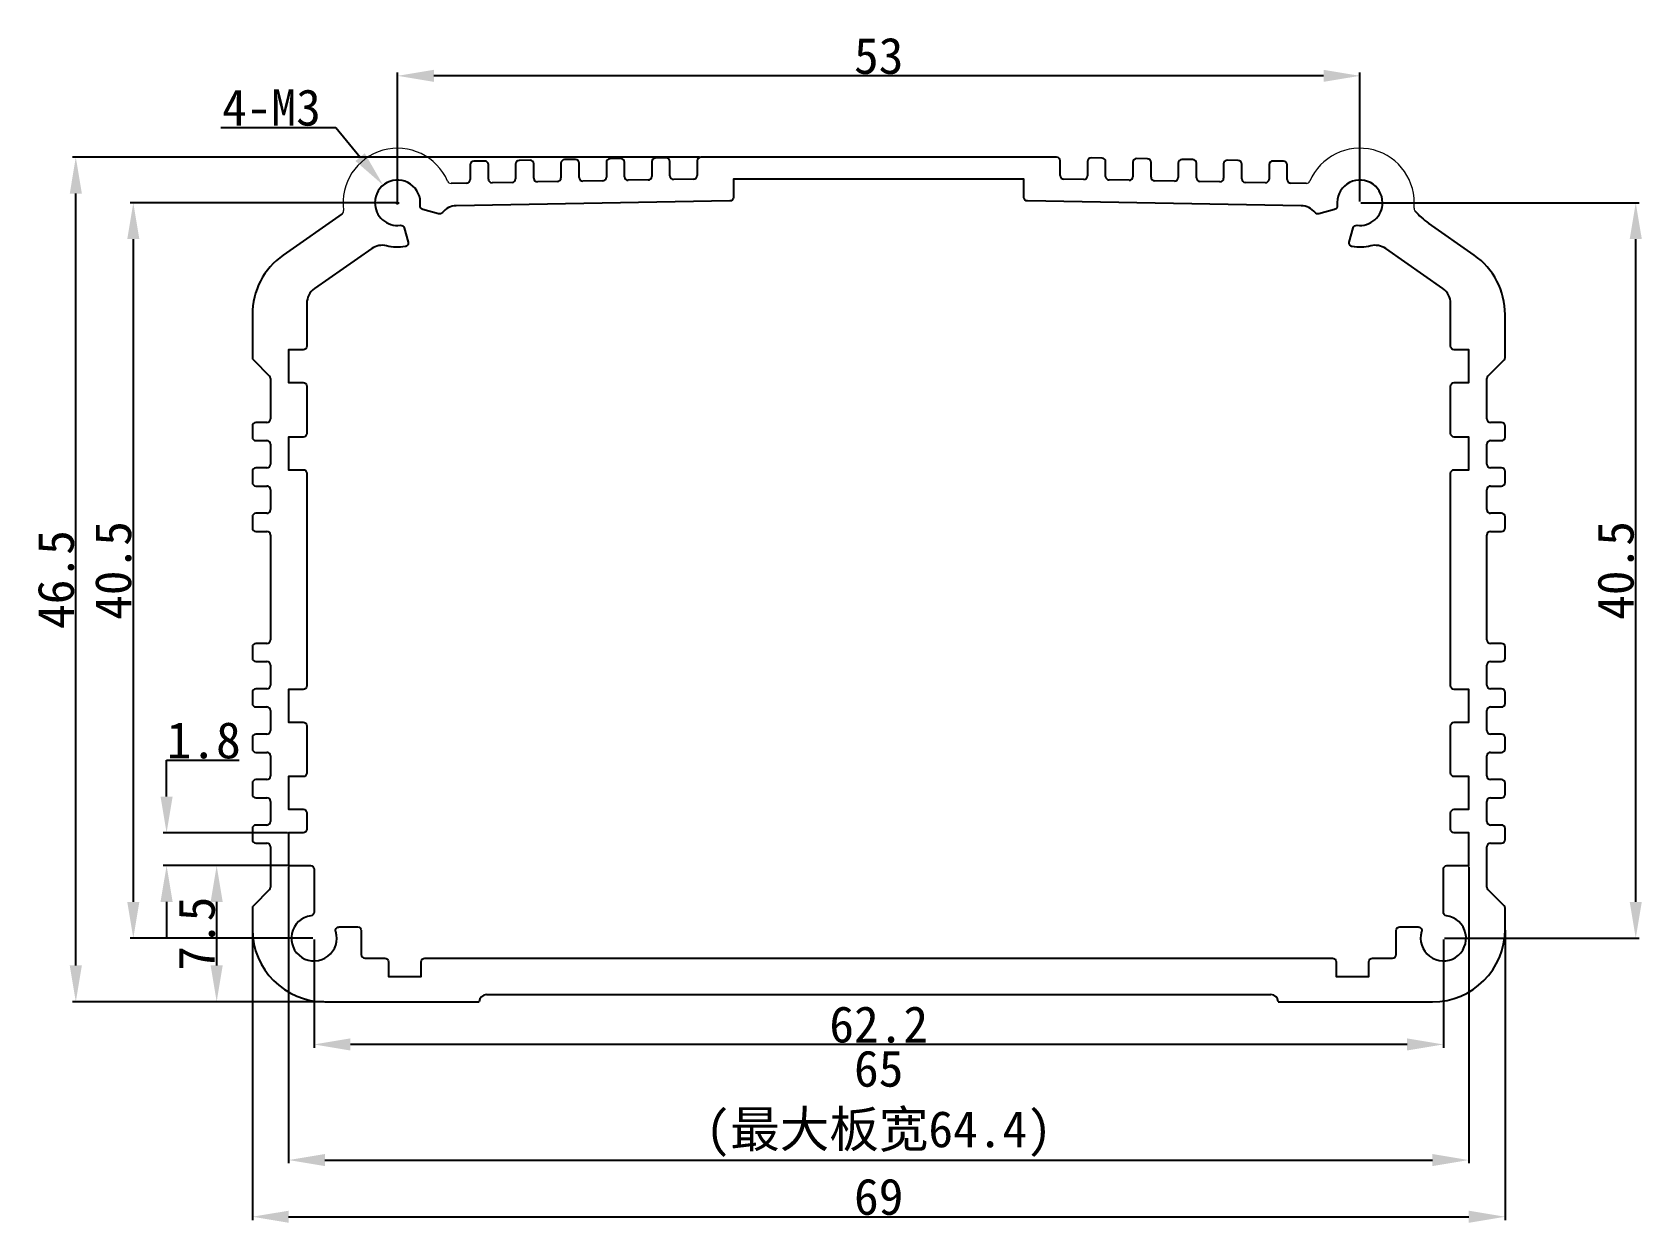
# Model space of a CAD drawing. Header units: inches. Extents: x 857 to 945.7, y 73.9 to 139.5.
import ezdxf

# ---------------------------------------------------------------- set-up
doc = ezdxf.new("R2010")
doc.units = ezdxf.units.IN
doc.header["$MEASUREMENT"] = 0
doc.header["$PDMODE"] = 3
for name, color, linetype, lineweight in [('1', 30, 'Continuous', 13), ('标注线', 7, 'Continuous', 13), ('粗实线', 7, 'Continuous', 25)]:
    doc.layers.add(name, color=color, linetype=linetype, lineweight=lineweight)
doc.styles.get("Standard").update_dxf_attribs({"font": 'simhei.ttf'})
doc.dimstyles.new('副本 Standard', dxfattribs={"dimtxt": 2, "dimasz": 2, "dimexe": 0.18, "dimexo": 0.0625, "dimgap": 0.09, "dimtad": 1, "dimtoh": 1, "dimdec": 7, "dimdsep": 46, "dimtxsty": 'Standard', "dimcen": 0.09, "dimadec": 0, "dimazin": 0, "dimtfac": 1, "dimtdec": 7, "dimtofl": 0, "dimtmove": 0, "dimatfit": 3, "dimfxl": 1, "dimtolj": 1, "dimtzin": 0, "dimarcsym": 0})

# ---------------------------------------------------------------- blocks, each defined once
blk = doc.blocks.new('*D15')
at = {"layer": '1', "color": 0, "lineweight": -2, "transparency": 16777216}
for p, q in [((871.16, 93.528), (871.16, 77.198)), ((936.16, 93.528), (936.16, 77.198)), ((873.16, 77.378), (934.16, 77.378))]:
    blk.add_line(p, q, dxfattribs=at)
at = {"layer": '1', "color": 0, "transparency": 16777216}
for points in [[(873.16, 77.711), (873.16, 77.044), (871.16, 77.378)], [(934.16, 77.711), (934.16, 77.044), (936.16, 77.378)]]:
    blk.add_solid(points, dxfattribs=at)
at = {"layer": 'Defpoints', "color": 0, "transparency": 16777216}
for p in [(871.16, 93.591), (936.16, 93.591), (936.16, 77.378)]:
    blk.add_point(p, dxfattribs=at)
at = {"layer": '1', "color": 0, "transparency": 16777216, "insert": (903.66, 80.483), "char_height": 2, "attachment_point": 5}
blk.add_mtext('\\A1;65\\P(最大板宽64.4)', dxfattribs=at)
blk = doc.blocks.new('*D50')
at = {"layer": 'Defpoints', "color": 0, "transparency": 16777216}
for p in [(869.16, 90.091), (938.16, 90.091), (938.16, 74.256)]:
    blk.add_point(p, dxfattribs=at)
at = {"layer": '标注线', "color": 0, "lineweight": -2, "transparency": 16777216}
for p, q in [((869.16, 90.028), (869.16, 74.076)), ((938.16, 90.028), (938.16, 74.076)), ((871.16, 74.256), (936.16, 74.256))]:
    blk.add_line(p, q, dxfattribs=at)
at = {"layer": '标注线', "color": 0, "transparency": 16777216}
for points in [[(871.16, 74.589), (871.16, 73.923), (869.16, 74.256)], [(936.16, 74.589), (936.16, 73.923), (938.16, 74.256)]]:
    blk.add_solid(points, dxfattribs=at)
at = {"layer": '标注线', "color": 0, "transparency": 16777216, "insert": (903.66, 75.346), "char_height": 2, "attachment_point": 5}
blk.add_mtext('\\A1;69', dxfattribs=at)
blk = doc.blocks.new('*D51')
at = {"layer": 'Defpoints', "color": 0, "transparency": 16777216}
for p in [(867.195, 93.591), (871.16, 93.591), (873.16, 86.091)]:
    blk.add_point(p, dxfattribs=at)
at = {"layer": '标注线', "color": 0, "lineweight": -2, "transparency": 16777216}
for p, q in [((871.097, 93.591), (867.015, 93.591)), ((867.195, 88.091), (867.195, 91.591)), ((873.097, 86.091), (867.015, 86.091))]:
    blk.add_line(p, q, dxfattribs=at)
at = {"layer": '标注线', "color": 0, "transparency": 16777216}
for points in [[(866.862, 91.591), (867.528, 91.591), (867.195, 93.591)], [(866.862, 88.091), (867.528, 88.091), (867.195, 86.091)]]:
    blk.add_solid(points, dxfattribs=at)
at = {"layer": '标注线', "color": 0, "transparency": 16777216, "insert": (866.105, 89.841), "char_height": 2, "attachment_point": 5, "rotation": 90}
blk.add_mtext('\\A1;7.5', dxfattribs=at)
blk = doc.blocks.new('*D52')
at = {"layer": 'Defpoints', "color": 0, "transparency": 16777216}
for p in [(864.437, 95.391), (871.16, 95.391), (871.16, 93.591)]:
    blk.add_point(p, dxfattribs=at)
at = {"layer": '标注线', "color": 0, "lineweight": -2, "transparency": 16777216}
for p, q in [((864.437, 97.391), (864.437, 99.391)), ((864.437, 99.391), (868.437, 99.391)), ((871.097, 95.391), (864.257, 95.391)), ((871.097, 93.591), (864.257, 93.591)), ((864.437, 91.591), (864.437, 89.591))]:
    blk.add_line(p, q, dxfattribs=at)
at = {"layer": '标注线', "color": 0, "transparency": 16777216}
for points in [[(864.103, 97.391), (864.77, 97.391), (864.437, 95.391)], [(864.103, 91.591), (864.77, 91.591), (864.437, 93.591)]]:
    blk.add_solid(points, dxfattribs=at)
at = {"layer": '标注线', "color": 0, "transparency": 16777216, "insert": (866.482, 100.481), "char_height": 2, "attachment_point": 5}
blk.add_mtext('\\A1;1.8', dxfattribs=at)
blk = doc.blocks.new('*D53')
at = {"layer": 'Defpoints', "color": 0, "transparency": 16777216}
for p in [(859.436, 132.591), (893.86, 132.591), (873.16, 86.091)]:
    blk.add_point(p, dxfattribs=at)
at = {"layer": '标注线', "color": 0, "lineweight": -2, "transparency": 16777216}
for p, q in [((893.797, 132.591), (859.256, 132.591)), ((859.436, 88.091), (859.436, 130.591)), ((873.097, 86.091), (859.256, 86.091))]:
    blk.add_line(p, q, dxfattribs=at)
at = {"layer": '标注线', "color": 0, "transparency": 16777216}
for points in [[(859.103, 130.591), (859.77, 130.591), (859.436, 132.591)], [(859.103, 88.091), (859.77, 88.091), (859.436, 86.091)]]:
    blk.add_solid(points, dxfattribs=at)
at = {"layer": '标注线', "color": 0, "transparency": 16777216, "insert": (858.346, 109.341), "char_height": 2, "attachment_point": 5, "rotation": 90}
blk.add_mtext('\\A1;46.5', dxfattribs=at)
blk = doc.blocks.new('*D68')
at = {"layer": 'Defpoints', "color": 0, "transparency": 16777216}
for p in [(876.366, 131.056), (877.16, 130.091)]:
    blk.add_point(p, dxfattribs=at)
at = {"layer": '标注线', "color": 0, "lineweight": -2, "transparency": 16777216}
for p, q in [((867.425, 134.232), (873.757, 134.232)), ((873.757, 134.232), (875.096, 132.602)), ((877.07, 130.091), (877.25, 130.091)), ((877.16, 130.001), (877.16, 130.181))]:
    blk.add_line(p, q, dxfattribs=at)
at = {"layer": '标注线', "color": 0, "transparency": 16777216}
blk.add_solid([(875.354, 132.813), (874.839, 132.39), (876.366, 131.056)], dxfattribs=at)
at = {"layer": '标注线', "color": 0, "transparency": 16777216, "insert": (870.212, 135.322), "char_height": 2, "attachment_point": 5}
blk.add_mtext('\\A1;4-M3', dxfattribs=at)
blk = doc.blocks.new('*D69')
at = {"layer": 'Defpoints', "color": 0, "transparency": 16777216}
for p in [(872.56, 89.591), (934.76, 89.591), (872.56, 83.744)]:
    blk.add_point(p, dxfattribs=at)
at = {"layer": '标注线', "color": 0, "lineweight": -2, "transparency": 16777216}
for p, q in [((872.56, 89.528), (872.56, 83.564)), ((934.76, 89.528), (934.76, 83.564)), ((932.76, 83.744), (874.56, 83.744))]:
    blk.add_line(p, q, dxfattribs=at)
at = {"layer": '标注线', "color": 0, "transparency": 16777216}
for points in [[(874.56, 84.077), (874.56, 83.41), (872.56, 83.744)], [(932.76, 84.077), (932.76, 83.41), (934.76, 83.744)]]:
    blk.add_solid(points, dxfattribs=at)
at = {"layer": '标注线', "color": 0, "transparency": 16777216, "insert": (903.66, 84.834), "char_height": 2, "attachment_point": 5}
blk.add_mtext('\\A1;62.2', dxfattribs=at)
blk = doc.blocks.new('*D70')
at = {"layer": 'Defpoints', "color": 0, "transparency": 16777216}
for p in [(877.16, 137.078), (877.16, 130.001), (930.16, 130.091)]:
    blk.add_point(p, dxfattribs=at)
at = {"layer": '标注线', "color": 0, "lineweight": -2, "transparency": 16777216}
for p, q in [((877.16, 130.063), (877.16, 137.258)), ((928.16, 137.078), (879.16, 137.078)), ((930.16, 130.153), (930.16, 137.258))]:
    blk.add_line(p, q, dxfattribs=at)
at = {"layer": '标注线', "color": 0, "transparency": 16777216}
for points in [[(879.16, 137.411), (879.16, 136.745), (877.16, 137.078)], [(928.16, 137.411), (928.16, 136.745), (930.16, 137.078)]]:
    blk.add_solid(points, dxfattribs=at)
at = {"layer": '标注线', "color": 0, "transparency": 16777216, "insert": (903.66, 138.168), "char_height": 2, "attachment_point": 5}
blk.add_mtext('\\A1;53', dxfattribs=at)
blk = doc.blocks.new('*D71')
at = {"layer": 'Defpoints', "color": 0, "transparency": 16777216}
for p in [(930.16, 130.091), (945.357, 130.091), (934.76, 89.591)]:
    blk.add_point(p, dxfattribs=at)
at = {"layer": '标注线', "color": 0, "lineweight": -2, "transparency": 16777216}
for p, q in [((930.222, 130.091), (945.537, 130.091)), ((945.357, 91.591), (945.357, 128.091)), ((934.822, 89.591), (945.537, 89.591))]:
    blk.add_line(p, q, dxfattribs=at)
at = {"layer": '标注线', "color": 0, "transparency": 16777216}
for points in [[(945.024, 128.091), (945.691, 128.091), (945.357, 130.091)], [(945.024, 91.591), (945.691, 91.591), (945.357, 89.591)]]:
    blk.add_solid(points, dxfattribs=at)
at = {"layer": '标注线', "color": 0, "transparency": 16777216, "insert": (944.256, 109.841), "char_height": 2, "attachment_point": 5, "rotation": 90}
blk.add_mtext('\\A1;40.5', dxfattribs=at)
blk = doc.blocks.new('*D72')
at = {"layer": 'Defpoints', "color": 0, "transparency": 16777216}
for p in [(877.16, 130.091), (862.603, 89.591), (872.56, 89.591)]:
    blk.add_point(p, dxfattribs=at)
at = {"layer": '标注线', "color": 0, "lineweight": -2, "transparency": 16777216}
for p, q in [((877.097, 130.091), (862.423, 130.091)), ((862.603, 128.091), (862.603, 91.591)), ((872.497, 89.591), (862.423, 89.591))]:
    blk.add_line(p, q, dxfattribs=at)
at = {"layer": '标注线', "color": 0, "transparency": 16777216}
for points in [[(862.27, 128.091), (862.936, 128.091), (862.603, 130.091)], [(862.27, 91.591), (862.936, 91.591), (862.603, 89.591)]]:
    blk.add_solid(points, dxfattribs=at)
at = {"layer": '标注线', "color": 0, "transparency": 16777216, "insert": (861.502, 109.841), "char_height": 2, "attachment_point": 5, "rotation": 90}
blk.add_mtext('\\A1;40.5', dxfattribs=at)

msp = doc.modelspace()

# ---------------------------------------------------------------- linework, layer by layer
at = {"layer": '标注线'}
for centre, radius, start, end in [((877.15959402, 130.09056756), 3, 23.2531286074, 188.0556418197), ((930.15959402, 130.09056756), 3, 354.4515697639, 156.7468713926), ((880.09965691, 131.35390845), 0.2, 203.2531286074, 271), ((927.21953113, 131.35390845), 0.2, 269, 336.7468713926), ((873.99117019, 129.64213647), 0.2, 305, 8.0556418197), ((933.34460147, 129.78116886), 0.2, 174.4515697639, 220.3584561205)]:
    msp.add_arc(centre, radius, start, end, dxfattribs=at)
at = {"layer": '粗实线'}
for p, q in [((881.15959402, 132.17602259), (881.15959402, 131.3689187)), ((881.95610354, 132.38646517), (881.35610354, 132.37599213)), ((882.15959402, 131.3933558), (882.15959402, 132.18649563)), ((883.65959402, 132.21966026), (883.65959402, 131.41255637)), ((884.45610354, 132.43010283), (883.85610354, 132.41962979)), ((884.65959402, 131.43699346), (884.65959402, 132.23013329)), ((886.15959402, 132.26329792), (886.15959402, 131.45619403)), ((886.95610354, 132.4737405), (886.35610354, 132.46326746)), ((887.15959402, 131.48063112), (887.15959402, 132.27377096)), ((888.65959402, 132.30693558), (888.65959402, 131.49983169)), ((889.45610354, 132.51737816), (888.85610354, 132.50690512)), ((889.65959402, 131.52426878), (889.65959402, 132.31740862)), ((891.15959402, 132.35057324), (891.15959402, 131.54346935)), ((891.95610354, 132.56101582), (891.35610354, 132.55054278)), ((892.15959402, 131.56790645), (892.15959402, 132.36104628)), ((893.65959402, 132.39056756), (893.65959402, 131.58710702)), ((913.45959402, 132.59056756), (893.85959402, 132.59056756)), ((913.65959402, 131.58710702), (913.65959402, 132.39056756)), ((915.15959402, 132.36104628), (915.15959402, 131.56790645)), ((915.9630845, 132.55054278), (915.3630845, 132.56101582)), ((916.15959402, 131.54346935), (916.15959402, 132.35057324)), ((917.65959402, 132.31740862), (917.65959402, 131.52426878)), ((918.4630845, 132.50690512), (917.8630845, 132.51737816)), ((918.65959402, 131.49983169), (918.65959402, 132.30693558)), ((920.15959402, 132.27377096), (920.15959402, 131.48063112)), ((920.9630845, 132.46326746), (920.3630845, 132.4737405)), ((921.15959402, 131.45619403), (921.15959402, 132.26329792)), ((922.65959402, 132.23013329), (922.65959402, 131.43699346)), ((923.4630845, 132.41962979), (922.8630845, 132.43010283)), ((923.65959402, 131.41255637), (923.65959402, 132.21966026)), ((925.15959402, 132.18649563), (925.15959402, 131.3933558)), ((925.9630845, 132.37599213), (925.3630845, 132.38646517)), ((926.15959402, 131.3689187), (926.15959402, 132.17602259)), ((883.4630845, 131.21258683), (882.3630845, 131.19338626)), ((885.9630845, 131.25622449), (884.8630845, 131.23702392)), ((888.4630845, 131.29986215), (887.3630845, 131.28066158)), ((890.9630845, 131.34349982), (889.8630845, 131.32429924)), ((893.4630845, 131.38713748), (892.3630845, 131.36793691)), ((914.95610354, 131.36793691), (913.85610354, 131.38713748)), ((917.45610354, 131.32429924), (916.35610354, 131.34349982)), ((919.95610354, 131.28066158), (918.85610354, 131.29986215)), ((922.45610354, 131.23702392), (921.35610354, 131.25622449)), ((924.95610354, 131.19338626), (923.85610354, 131.21258683)), ((880.9630845, 131.16894917), (880.1031474, 131.15393891)), ((927.21604065, 131.15393891), (926.35610354, 131.16894917)), ((874.10588548, 129.47830606), (870.86528828, 127.20921547)), ((936.45389977, 127.20921547), (933.94592629, 128.9653174)), ((869.15959402, 123.93260729), (869.15959402, 121.57341028)), ((938.15959402, 121.57341028), (938.15959402, 123.93260729)), ((869.21817267, 121.43198892), (870.10101538, 120.54914621)), ((937.21817267, 120.54914621), (938.10101538, 121.43198892)), ((870.15959402, 120.40772485), (870.15959402, 118.19056756)), ((937.15959402, 118.19056756), (937.15959402, 120.40772485)), ((869.95959402, 117.99056756), (869.35959402, 117.99056756)), ((937.95959402, 117.99056756), (937.35959402, 117.99056756)), ((869.15959402, 117.79056756), (869.15959402, 117.19056756)), ((938.15959402, 117.19056756), (938.15959402, 117.79056756)), ((869.35959402, 116.99056756), (869.95959402, 116.99056756)), ((870.15959402, 116.79056756), (870.15959402, 115.69056756)), ((937.15959402, 115.69056756), (937.15959402, 116.79056756)), ((937.35959402, 116.99056756), (937.95959402, 116.99056756)), ((869.15959402, 115.29056756), (869.15959402, 114.69056756)), ((869.95959402, 115.49056756), (869.35959402, 115.49056756)), ((937.95959402, 115.49056756), (937.35959402, 115.49056756)), ((938.15959402, 114.69056756), (938.15959402, 115.29056756)), ((869.35959402, 114.49056756), (869.95959402, 114.49056756)), ((937.35959402, 114.49056756), (937.95959402, 114.49056756)), ((870.15959402, 114.29056756), (870.15959402, 113.19056756)), ((937.15959402, 113.19056756), (937.15959402, 114.29056756)), ((869.15959402, 112.79056756), (869.15959402, 112.19056756)), ((869.95959402, 112.99056756), (869.35959402, 112.99056756)), ((937.95959402, 112.99056756), (937.35959402, 112.99056756)), ((938.15959402, 112.19056756), (938.15959402, 112.79056756)), ((869.35959402, 111.99056756), (869.95959402, 111.99056756)), ((870.15959402, 111.79056756), (870.15959402, 106.02610147)), ((937.15959402, 106.02610147), (937.15959402, 111.79056756)), ((937.35959402, 111.99056756), (937.95959402, 111.99056756)), ((869.15959402, 105.62610147), (869.15959402, 105.02610147)), ((869.95959402, 105.82610147), (869.35959402, 105.82610147)), ((937.95959402, 105.82610147), (937.35959402, 105.82610147)), ((938.15959402, 105.02610147), (938.15959402, 105.62610147)), ((869.35959402, 104.82610147), (869.95959402, 104.82610147)), ((870.15959402, 104.62610147), (870.15959402, 103.52610147)), ((937.15959402, 103.52610147), (937.15959402, 104.62610147)), ((937.35959402, 104.82610147), (937.95959402, 104.82610147)), ((869.15959402, 103.12610147), (869.15959402, 102.52610147)), ((869.95959402, 103.32610147), (869.35959402, 103.32610147)), ((937.95959402, 103.32610147), (937.35959402, 103.32610147)), ((938.15959402, 102.52610147), (938.15959402, 103.12610147)), ((869.35959402, 102.32610147), (869.95959402, 102.32610147)), ((870.15959402, 102.12610147), (870.15959402, 101.02610147)), ((937.15959402, 101.02610147), (937.15959402, 102.12610147)), ((937.35959402, 102.32610147), (937.95959402, 102.32610147)), ((869.15959402, 100.62610147), (869.15959402, 100.02610147)), ((869.95959402, 100.82610147), (869.35959402, 100.82610147)), ((937.95959402, 100.82610147), (937.35959402, 100.82610147)), ((938.15959402, 100.02610147), (938.15959402, 100.62610147)), ((869.35959402, 99.82610147), (869.95959402, 99.82610147)), ((870.15959402, 99.62610147), (870.15959402, 98.52610147)), ((937.15959402, 98.52610147), (937.15959402, 99.62610147)), ((937.35959402, 99.82610147), (937.95959402, 99.82610147)), ((869.15959402, 98.12610147), (869.15959402, 97.52610147)), ((869.95959402, 98.32610147), (869.35959402, 98.32610147)), ((937.95959402, 98.32610147), (937.35959402, 98.32610147)), ((938.15959402, 97.52610147), (938.15959402, 98.12610147)), ((869.35959402, 97.32610147), (869.95959402, 97.32610147)), ((870.15959402, 97.12610147), (870.15959402, 96.02610147)), ((937.15959402, 96.02610147), (937.15959402, 97.12610147)), ((937.35959402, 97.32610147), (937.95959402, 97.32610147)), ((869.95959402, 95.82610147), (869.35959402, 95.82610147)), ((937.95959402, 95.82610147), (937.35959402, 95.82610147)), ((869.15959402, 95.62610147), (869.15959402, 95.02610147)), ((938.15959402, 95.02610147), (938.15959402, 95.62610147)), ((869.35959402, 94.82610147), (869.95959402, 94.82610147)), ((870.15959402, 94.62610147), (870.15959402, 92.40894418)), ((937.15959402, 92.40894418), (937.15959402, 94.62610147)), ((937.35959402, 94.82610147), (937.95959402, 94.82610147)), ((870.10101538, 92.26752283), (869.21817267, 91.38468011)), ((938.10101538, 91.38468011), (937.21817267, 92.26752283)), ((869.15959402, 91.24325876), (869.15959402, 90.09056756)), ((938.15959402, 90.09056756), (938.15959402, 91.24325876)), ((873.15959402, 86.09056756), (881.65959402, 86.09056756)), ((882.05959402, 86.49056756), (925.25959402, 86.49056756)), ((925.65959402, 86.09056756), (934.15959402, 86.09056756))]:
    msp.add_line(p, q, dxfattribs=at)
msp.add_lwpolyline([(930.76450513, 127.71641876, -0.1059628135), (929.73835462, 127.677052, -0.4405298204), (929.57955635, 127.92583749), (929.78789347, 128.70336221, -0.3742420919), (930.00570144, 128.8500769, 0.4508443716), (931.40959402, 130.09056756, 1.0636993827), (928.91910336, 129.93667499, -0.3742420919), (928.77238867, 129.71886701), (927.89830797, 129.48465779, -0.2966541465), (927.69091124, 129.55223088, 0.2221196667), (926.93019906, 129.92401816), (911.85610354, 130.18713748, -0.4091108014), (911.65959402, 130.38710702), (911.65959402, 131.39056756), (895.65959402, 131.39056756), (895.65959402, 130.38710702, -0.4091108014), (895.4630845, 130.18713748), (880.38898898, 129.92401816, 0.2221196667), (879.6282768, 129.55223088, -0.2966541465), (879.42088007, 129.48465779), (878.54679938, 129.71886701, -0.3742420919), (878.40008468, 129.93667499, 1.0636993827), (875.90959402, 130.09056756, 0.4508443716), (877.3134866, 128.8500769, -0.3742420919), (877.53129458, 128.70336221), (877.7396317, 127.92583749, -0.4405298204), (877.58083342, 127.677052, -0.1059628135), (876.55468291, 127.71641876, 0.2184662899), (875.73420398, 127.56653047), (872.58601759, 125.36214663, 0.2446984432), (872.15959402, 124.54299459), (872.15959402, 122.19056756, -0.4142135624), (871.95959402, 121.99056756), (871.15959402, 121.99056756), (871.15959402, 120.19056756), (871.95959402, 120.19056756, -0.4142135624), (872.15959402, 119.99056756), (872.15959402, 117.39056756, -0.4142135624), (871.95959402, 117.19056756), (871.15959402, 117.19056756), (871.15959402, 115.39056756), (871.95959402, 115.39056756, -0.4142135624), (872.15959402, 115.19056756), (872.15959402, 103.49056756, -0.4142135624), (871.95959402, 103.29056756), (871.15959402, 103.29056756), (871.15959402, 101.49056756), (871.95959402, 101.49056756, -0.4142135624), (872.15959402, 101.29056756), (872.15959402, 98.69056756, -0.4142135624), (871.95959402, 98.49056756), (871.15959402, 98.49056756), (871.15959402, 96.69056756), (871.95959402, 96.69056756, -0.4142135624), (872.15959402, 96.49056756), (872.15959402, 95.59056756, -0.4142135624), (871.95959402, 95.39056756), (871.15959402, 95.39056756), (871.15959402, 93.59056756), (872.35959402, 93.59056756, -0.4142135624), (872.55959402, 93.39056756), (872.55959402, 91.02670823, -0.3742420919), (872.38718023, 90.82861986, 2.7148386603), (873.75469494, 89.95694687, -0.50428144), (873.94591108, 90.21556756), (874.95959402, 90.21556756, -0.4142135624), (875.15959402, 90.01556756), (875.15959402, 88.69056756, 0.4142135624), (875.35959402, 88.49056756), (876.45959402, 88.49056756, -0.4142135624), (876.65959402, 88.29056756), (876.65959402, 87.49056756), (878.45959402, 87.49056756), (878.45959402, 88.29056756, -0.4142135624), (878.65959402, 88.49056756), (928.65959402, 88.49056756, -0.4142135624), (928.85959402, 88.29056756), (928.85959402, 87.49056756), (930.65959402, 87.49056756), (930.65959402, 88.29056756, -0.4142135624), (930.85959402, 88.49056756), (931.95959402, 88.49056756, 0.4142135624), (932.15959402, 88.69056756), (932.15959402, 90.01556756, -0.4142135624), (932.35959402, 90.21556756), (933.37327696, 90.21556756, -0.50428144), (933.5644931, 89.95694687, 2.7148386603), (934.93200781, 90.82861986, -0.3742420919), (934.75959402, 91.02670823), (934.75959402, 93.39056756, -0.4142135624), (934.95959402, 93.59056756), (936.15959402, 93.59056756), (936.15959402, 95.39056756), (935.35959402, 95.39056756, -0.4142135624), (935.15959402, 95.59056756), (935.15959402, 96.49056756, -0.4142135624), (935.35959402, 96.69056756), (936.15959402, 96.69056756), (936.15959402, 98.49056756), (935.35959402, 98.49056756, -0.4142135624), (935.15959402, 98.69056756), (935.15959402, 101.29056756, -0.4142135624), (935.35959402, 101.49056756), (936.15959402, 101.49056756), (936.15959402, 103.29056756), (935.35959402, 103.29056756, -0.4142135624), (935.15959402, 103.49056756), (935.15959402, 115.19056756, -0.4142135624), (935.35959402, 115.39056756), (936.15959402, 115.39056756), (936.15959402, 117.19056756), (935.35959402, 117.19056756, -0.4142135624), (935.15959402, 117.39056756), (935.15959402, 119.99056756, -0.4142135624), (935.35959402, 120.19056756), (936.15959402, 120.19056756), (936.15959402, 121.99056756), (935.35959402, 121.99056756, -0.4142135624), (935.15959402, 122.19056756), (935.15959402, 124.54299459, 0.2446984432), (934.73317046, 125.36214663), (931.58498406, 127.56653047, 0.2184662899)], format="xyb", close=True, dxfattribs=at)
for centre, radius, start, end in [((881.35959402, 132.17602259), 0.2, 91, 180), ((881.95959402, 132.18649563), 0.2, 0, 91), ((883.85959402, 132.21966026), 0.2, 91, 180), ((884.45959402, 132.23013329), 0.2, 0, 91), ((886.35959402, 132.26329792), 0.2, 91, 180), ((886.95959402, 132.27377096), 0.2, 360, 91), ((888.85959402, 132.30693558), 0.2, 91, 180), ((889.45959402, 132.31740862), 0.2, 360, 91), ((891.35959402, 132.35057324), 0.2, 91, 180), ((891.95959402, 132.36104628), 0.2, 360, 91), ((893.85959402, 132.39056756), 0.2, 90, 180), ((913.45959402, 132.39056756), 0.2, 0, 90), ((915.35959402, 132.36104628), 0.2, 89, 180), ((915.95959402, 132.35057324), 0.2, 0, 89), ((917.85959402, 132.31740862), 0.2, 89, 180), ((918.45959402, 132.30693558), 0.2, 0, 89), ((920.35959402, 132.27377096), 0.2, 89, 180), ((920.95959402, 132.26329792), 0.2, 0, 89), ((922.85959402, 132.23013329), 0.2, 89, 180), ((923.45959402, 132.21966026), 0.2, 0, 89), ((925.35959402, 132.18649563), 0.2, 89, 180), ((925.95959402, 132.17602259), 0.2, 360, 89), ((880.95959402, 131.3689187), 0.2, 271, 0), ((882.35959402, 131.3933558), 0.2, 180, 271), ((883.45959402, 131.41255637), 0.2, 271, 0), ((884.85959402, 131.43699346), 0.2, 180, 271), ((885.95959402, 131.45619403), 0.2, 271, 0), ((887.35959402, 131.48063112), 0.2, 180, 271), ((888.45959402, 131.49983169), 0.2, 271, 0), ((889.85959402, 131.52426878), 0.2, 180, 271), ((890.95959402, 131.54346935), 0.2, 271, 0), ((892.35959402, 131.56790645), 0.2, 180, 271), ((893.45959402, 131.58710702), 0.2, 271, 0), ((913.85959402, 131.58710702), 0.2, 180, 269), ((914.95959402, 131.56790645), 0.2, 269, 0), ((916.35959402, 131.54346935), 0.2, 180, 269), ((917.45959402, 131.52426878), 0.2, 269, 0), ((918.85959402, 131.49983169), 0.2, 180, 269), ((919.95959402, 131.48063112), 0.2, 269, 360), ((921.35959402, 131.45619403), 0.2, 180, 269), ((922.45959402, 131.43699346), 0.2, 269, 360), ((923.85959402, 131.41255637), 0.2, 180, 269), ((924.95959402, 131.3933558), 0.2, 269, 360), ((926.35959402, 131.3689187), 0.2, 180, 269), ((936.24023204, 132.24192558), 4, 220.3584561205, 235.0000000001), ((873.15959402, 123.93260729), 4, 125, 180), ((934.15959402, 123.93260729), 4, 360, 55), ((869.35959402, 121.57341028), 0.2, 180, 225), ((937.95959402, 121.57341028), 0.2, 315, 0), ((869.95959402, 120.40772485), 0.2, 359.9999999999, 44.9999999999), ((937.35959402, 120.40772485), 0.2, 135, 180), ((869.35959402, 117.79056756), 0.2, 90, 180), ((869.95959402, 118.19056756), 0.2, 270, 0), ((937.35959402, 118.19056756), 0.2, 180, 270), ((937.95959402, 117.79056756), 0.2, 0, 90), ((869.35959402, 117.19056756), 0.2, 180, 270), ((937.95959402, 117.19056756), 0.2, 270, 360), ((869.95959402, 116.79056756), 0.2, 360, 90), ((937.35959402, 116.79056756), 0.2, 90, 180), ((869.35959402, 115.29056756), 0.2, 90, 180), ((869.95959402, 115.69056756), 0.2, 270, 0), ((937.35959402, 115.69056756), 0.2, 180, 270), ((937.95959402, 115.29056756), 0.2, 0, 90), ((869.35959402, 114.69056756), 0.2, 180, 270), ((869.95959402, 114.29056756), 0.2, 360, 90), ((937.35959402, 114.29056756), 0.2, 90, 180), ((937.95959402, 114.69056756), 0.2, 270, 360), ((869.35959402, 112.79056756), 0.2, 90, 180), ((869.95959402, 113.19056756), 0.2, 270, 360), ((937.35959402, 113.19056756), 0.2, 180, 270), ((937.95959402, 112.79056756), 0.2, 0, 90), ((869.35959402, 112.19056756), 0.2, 180, 270), ((869.95959402, 111.79056756), 0.2, 360, 90), ((937.35959402, 111.79056756), 0.2, 90, 180), ((937.95959402, 112.19056756), 0.2, 270, 360), ((869.35959402, 105.62610147), 0.2, 90, 180), ((869.95959402, 106.02610147), 0.2, 270, 0), ((937.35959402, 106.02610147), 0.2, 180, 270), ((937.95959402, 105.62610147), 0.2, 360, 90), ((869.35959402, 105.02610147), 0.2, 180, 270), ((869.95959402, 104.62610147), 0.2, 360, 90), ((937.35959402, 104.62610147), 0.2, 90, 180), ((937.95959402, 105.02610147), 0.2, 270, 0), ((869.35959402, 103.12610147), 0.2, 90, 180), ((869.95959402, 103.52610147), 0.2, 270, 0), ((937.35959402, 103.52610147), 0.2, 180, 270), ((937.95959402, 103.12610147), 0.2, 360, 90), ((869.35959402, 102.52610147), 0.2, 180, 270), ((869.95959402, 102.12610147), 0.2, 360, 90), ((937.35959402, 102.12610147), 0.2, 90, 180), ((937.95959402, 102.52610147), 0.2, 270, 360), ((869.35959402, 100.62610147), 0.2, 90, 180), ((869.95959402, 101.02610147), 0.2, 270, 0), ((937.35959402, 101.02610147), 0.2, 180, 270), ((937.95959402, 100.62610147), 0.2, 0, 90), ((869.35959402, 100.02610147), 0.2, 180, 270), ((869.95959402, 99.62610147), 0.2, 360, 90), ((937.35959402, 99.62610147), 0.2, 90, 180), ((937.95959402, 100.02610147), 0.2, 270, 360), ((869.95959402, 98.52610147), 0.2, 270, 0), ((937.35959402, 98.52610147), 0.2, 180, 270), ((869.35959402, 98.12610147), 0.2, 90, 180), ((869.35959402, 97.52610147), 0.2, 180, 270), ((937.95959402, 98.12610147), 0.2, 0, 90), ((937.95959402, 97.52610147), 0.2, 270, 0), ((869.95959402, 97.12610147), 0.2, 360, 90), ((937.35959402, 97.12610147), 0.2, 90, 180), ((869.35959402, 95.62610147), 0.2, 90, 180), ((869.95959402, 96.02610147), 0.2, 270, 0), ((937.35959402, 96.02610147), 0.2, 180, 270), ((937.95959402, 95.62610147), 0.2, 0, 90), ((869.35959402, 95.02610147), 0.2, 180, 270), ((937.95959402, 95.02610147), 0.2, 270, 0), ((869.95959402, 94.62610147), 0.2, 360, 90), ((937.35959402, 94.62610147), 0.2, 90, 180), ((869.95959402, 92.40894418), 0.2, 315.0000000001, 0.0000000001), ((937.35959402, 92.40894418), 0.2, 179.9999999999, 224.9999999999), ((869.35959402, 91.24325876), 0.2, 135, 180), ((937.95959402, 91.24325876), 0.2, 360, 45), ((873.15959402, 90.09056756), 4, 180, 270), ((934.15959402, 90.09056756), 4, 270, 0), ((882.05959402, 86.09056756), 0.4, 90, 180), ((925.25959402, 86.09056756), 0.4, 360, 90)]:
    msp.add_arc(centre, radius, start, end, dxfattribs=at)

# ---------------------------------------------------------------- dimensions: what is measured, and where the dimension line sits
at = {"layer": '1'}
dim = msp.add_linear_dim(base=(936.1595940215, 77.3775443028), p1=(871.1595940215, 93.5905675638), p2=(936.1595940215, 93.5905675638), text='<>\\P(最大板宽64.4)', dimstyle='副本 Standard', dxfattribs=at)
dim.commit()
dim.dimension.update_dxf_attribs({"geometry": '*D15', "text_midpoint": (903.6595940215, 80.4825255762)})
at = {"layer": '标注线'}
for base, p1, p2, picture, middle in [((877.1595940215, 137.0780817866), (930.1595940215, 130.0905675638), (877.1595940215, 130.0005675638), '*D70', (903.6595940215, 138.1680817866)), ((938.1595940215, 74.2560142417), (869.1595940215, 90.0905675638), (938.1595940215, 90.0905675638), '*D50', (903.6595940215, 75.3460142417)), ((872.5595940215, 83.7437563357), (934.7595940215, 89.5905675638), (872.5595940215, 89.5905675638), '*D69', (903.6595940215, 84.8337563357))]:
    dim = msp.add_linear_dim(base=base, p1=p1, p2=p2, dimstyle='副本 Standard', dxfattribs=at)
    dim.commit()
    dim.dimension.update_dxf_attribs({"geometry": picture, "text_midpoint": middle})
dim = msp.add_radius_dim(center=(877.15959402, 130.09056756), mpoint=(876.36601761, 131.0563504), text='4-M3', dimstyle='副本 Standard', dxfattribs=at)
dim.commit()
dim.dimension.update_dxf_attribs({"geometry": '*D68', "text_midpoint": (870.21150262, 134.23206292), "dimtype": 164})
for base, p1, p2, picture, middle in [((859.43641719, 132.59056756), (873.15959402, 86.09056756), (893.85959402, 132.59056756), '*D53', (858.34641719, 109.34056756)), ((862.60314799, 89.59056756), (877.15959402, 130.09056756), (872.55959402, 89.59056756), '*D72', (861.50191203, 109.84056756)), ((945.35728874, 130.09056756), (934.75959402, 89.59056756), (930.15959402, 130.09056756), '*D71', (944.25605278, 109.84056756)), ((864.43660001, 95.39056756), (871.15959402, 93.59056756), (871.15959402, 95.39056756), '*D52', (866.48165619, 100.48056756))]:
    dim = msp.add_linear_dim(base=base, p1=p1, p2=p2, angle=90, dimstyle='副本 Standard', dxfattribs=at)
    dim.commit()
    dim.dimension.update_dxf_attribs({"geometry": picture, "text_midpoint": middle})
dim = msp.add_linear_dim(base=(867.19501998, 93.59056756), p1=(873.15959402, 86.09056756), p2=(871.15959402, 93.59056756), angle=90, dimstyle='副本 Standard', dxfattribs=at)
dim.commit()
dim.dimension.update_dxf_attribs({"geometry": '*D51', "text_midpoint": (867.19501998, 89.84056756), "dimtype": 160})

doc.saveas('drawing.dxf')
